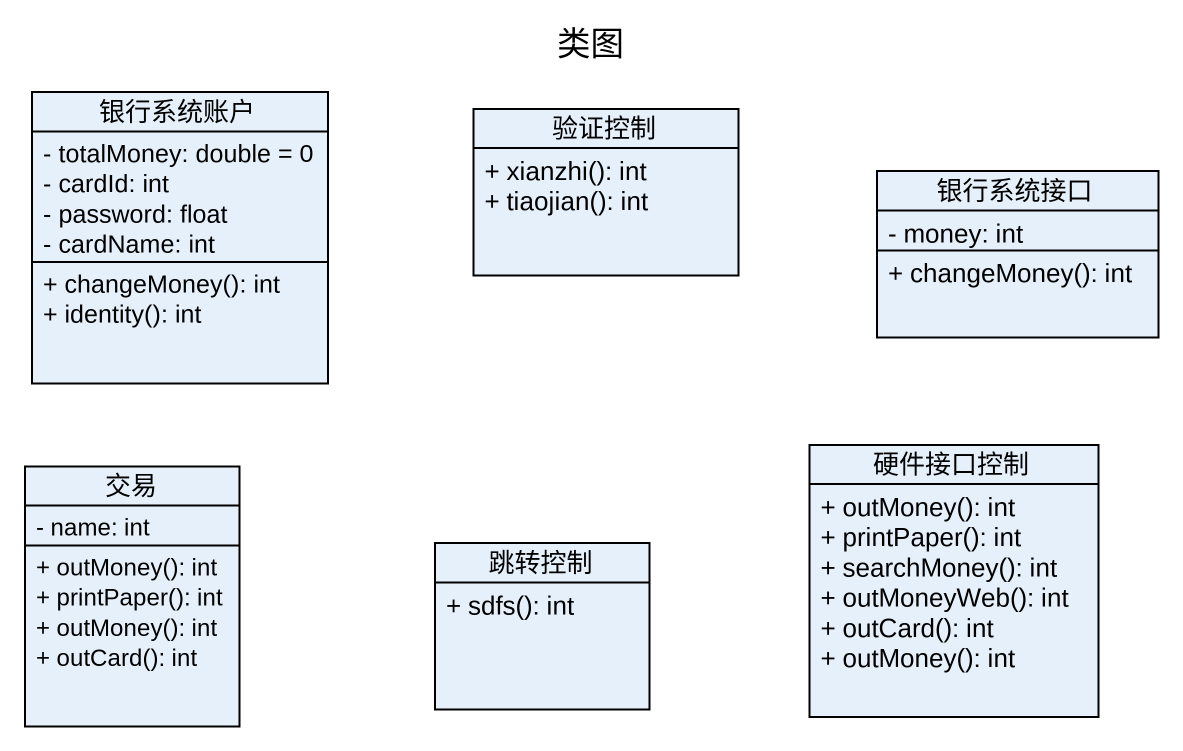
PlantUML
@startuml
title 类图
hide circle
hide empty members
skinparam classAttributeIconSize 0
class 银行系统账户 {
  - totalMoney: double = 0
  - cardId: int
  - password: float
  - cardName: int
  + changeMoney(): int
  + identity(): int
}
class 验证控制 {
  + xianzhi(): int
  + tiaojian(): int
}
class 银行系统接口 {
  - money: int
  + changeMoney(): int
}
class 交易 {
  - name: int
  + outMoney(): int
  + printPaper(): int
  + outMoney(): int
  + outCard(): int
}
class 硬件接口控制 {
  + outMoney(): int
  + printPaper(): int
  + searchMoney(): int
  + outMoneyWeb(): int
  + outCard(): int
  + outMoney(): int
}
class 跳转控制 {
  + sdfs(): int
}
@enduml
